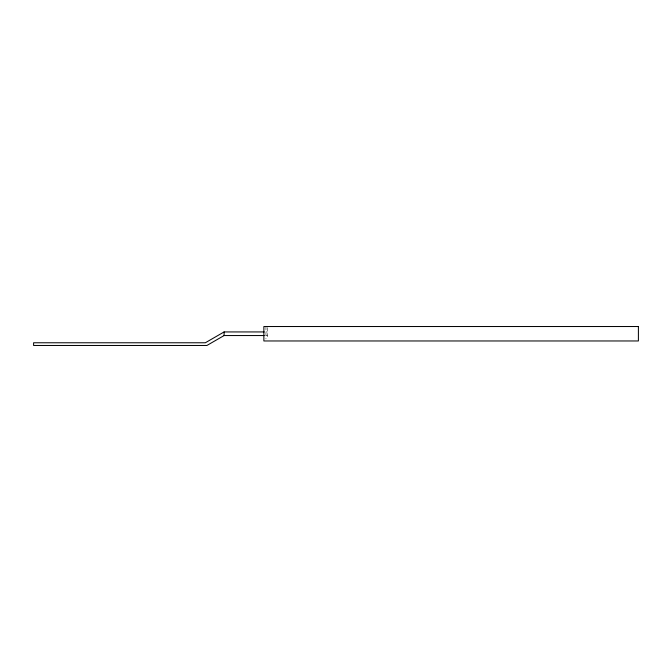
<?xml version="1.0" encoding="UTF-8"?>
<svg xmlns="http://www.w3.org/2000/svg" width="672" height="672" viewBox="0 0 672 672"><rect width="100%" height="100%" fill="white"/><g stroke="black" fill="none" stroke-linecap="round" stroke-linejoin="round"><path stroke-width="0.5" stroke-dasharray="3.36 2.52" d="M265.952 331.934L267.422 331.934M265.952 335.546L267.422 335.546M267.422 327.558L267.422 338.898M265.952 326.525L265.952 338.898"/><path stroke-width="1.01" d="M264.214 331.934L224.095 331.934L205.338 342.77L33.6 342.77L33.6 345.475L206.9 345.475L224.095 335.546L264.214 335.546M224.095 331.934L224.095 335.546M638.4 326.525L263.861 326.525L263.861 340.964L638.4 340.964L638.4 326.525"/></g></svg>
